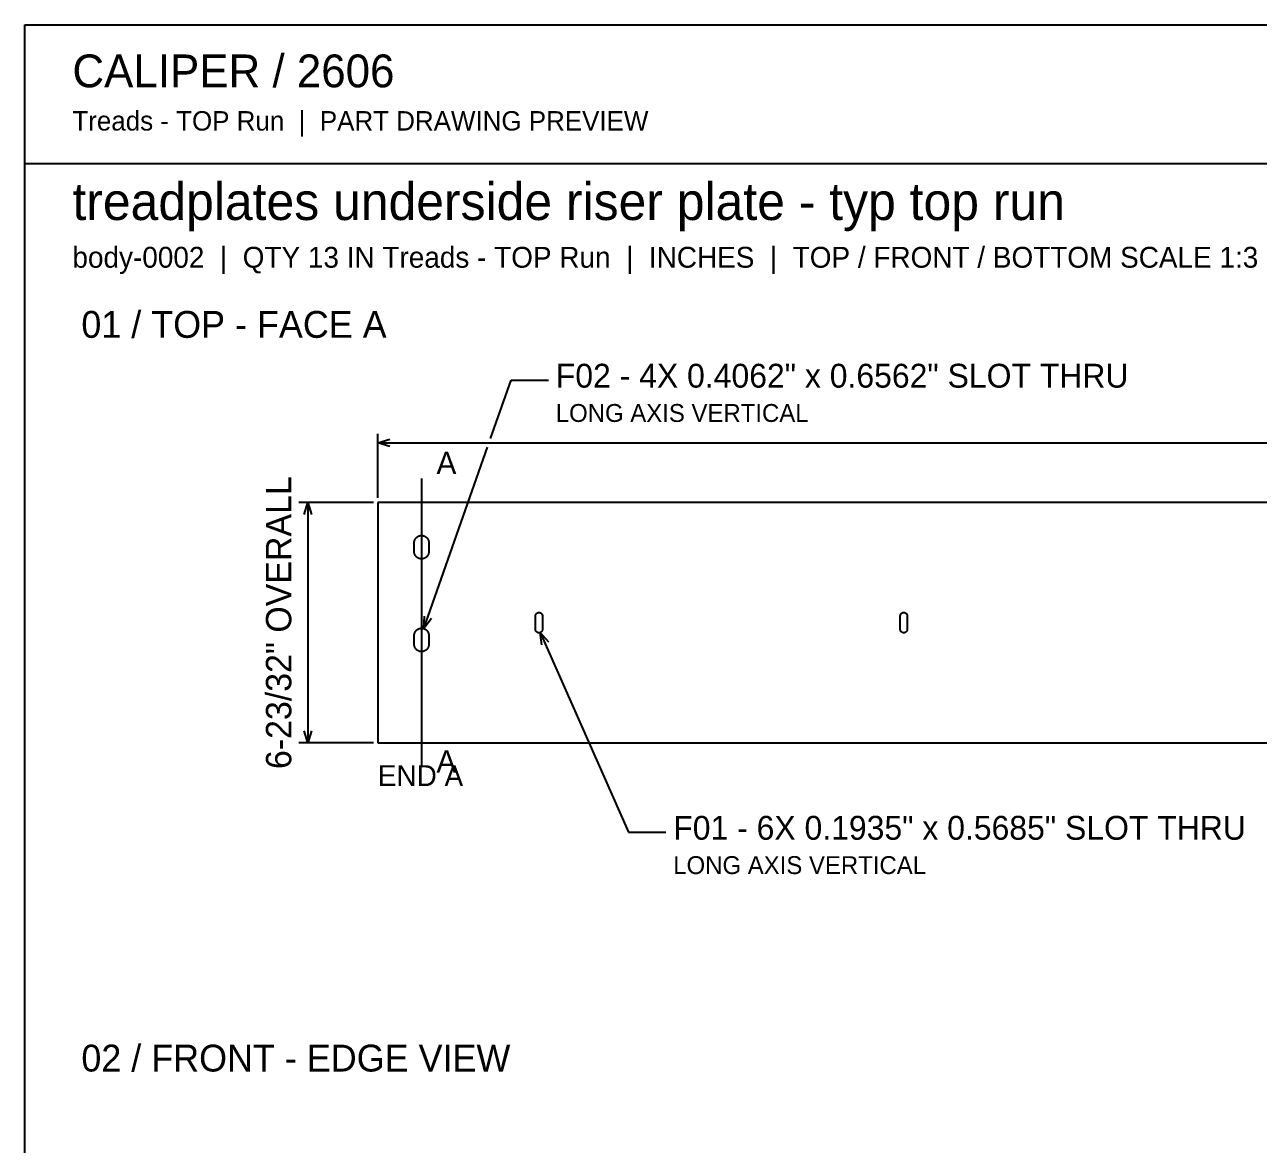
# Model space of a CAD drawing. Header units: inches. Extents: x 1.4 to 100.6, y 1.4 to 64.6.
# Drawn here: x 1.42 to 35.87, y 33.3 to 64.58 of the extents above; entities that cross this region are included whole.
import ezdxf
from ezdxf.enums import TextEntityAlignment as Align

# ---------------------------------------------------------------- set-up
doc = ezdxf.new("R2010")
doc.units = ezdxf.units.IN
doc.header["$MEASUREMENT"] = 0

msp = doc.modelspace()

# ---------------------------------------------------------------- linework, layer by layer
at = {"layer": 'ANNOTATION'}
for p, q in [((14.428, 53.018), (15, 54.65)), ((15, 54.65), (16.042, 54.65)), ((11.28, 51.358), (11.28, 53.15)), ((11.28, 52.9), (11.613, 53.004)), ((11.28, 52.9), (71.22, 52.9)), ((11.613, 52.795), (11.28, 52.9)), ((12.568, 47.708), (14.346, 52.782)), ((12.5, 51.9), (12.5, 43.892)), ((11.155, 51.233), (9.072, 51.233)), ((9.218, 50.9), (9.322, 51.233)), ((9.322, 51.233), (9.322, 44.517)), ((9.322, 51.233), (9.426, 50.9)), ((12.568, 47.708), (12.58, 48.057)), ((12.777, 47.988), (12.568, 47.708)), ((15.817, 47.598), (18.28, 42.017)), ((15.856, 47.251), (15.817, 47.598)), ((15.817, 47.598), (16.047, 47.335)), ((9.322, 44.517), (9.218, 44.85)), ((9.426, 44.85), (9.322, 44.517)), ((11.155, 44.517), (9.072, 44.517)), ((18.28, 42.017), (19.322, 42.017))]:
    msp.add_line(p, q, dxfattribs=at)
at = {"layer": 'OUTLINE'}
for p, q in [((1.417, 64.583), (100.583, 64.583)), ((1.417, 1.417), (1.417, 64.583)), ((1.417, 60.708), (100.583, 60.708)), ((71.22, 51.233), (11.28, 51.233)), ((11.28, 51.233), (11.28, 44.517)), ((12.436, 50.301), (12.441, 50.302)), ((12.441, 50.302), (12.446, 50.304)), ((12.446, 50.304), (12.451, 50.305)), ((12.451, 50.305), (12.456, 50.306)), ((12.456, 50.306), (12.46, 50.307)), ((12.46, 50.307), (12.465, 50.308)), ((12.465, 50.308), (12.47, 50.309)), ((12.47, 50.309), (12.475, 50.31)), ((12.475, 50.31), (12.48, 50.31)), ((12.48, 50.31), (12.485, 50.311)), ((12.485, 50.311), (12.49, 50.311)), ((12.49, 50.311), (12.495, 50.311)), ((12.495, 50.311), (12.5, 50.311)), ((12.5, 50.311), (12.505, 50.311)), ((12.505, 50.311), (12.51, 50.311)), ((12.51, 50.311), (12.515, 50.311)), ((12.515, 50.311), (12.52, 50.31)), ((12.52, 50.31), (12.525, 50.31)), ((12.525, 50.31), (12.53, 50.309)), ((12.53, 50.309), (12.535, 50.308)), ((12.535, 50.308), (12.54, 50.307)), ((12.54, 50.307), (12.544, 50.306)), ((12.544, 50.306), (12.549, 50.305)), ((12.549, 50.305), (12.554, 50.304)), ((12.554, 50.304), (12.559, 50.302)), ((12.559, 50.302), (12.564, 50.301)), ((12.297, 50.123), (12.298, 50.128)), ((12.297, 50.118), (12.297, 50.123)), ((12.297, 50.113), (12.297, 50.118)), ((12.297, 50.108), (12.297, 50.113)), ((12.297, 49.858), (12.297, 50.108)), ((12.298, 50.133), (12.299, 50.138)), ((12.298, 50.128), (12.298, 50.133)), ((12.299, 50.138), (12.3, 50.143)), ((12.3, 50.143), (12.301, 50.148)), ((12.301, 50.148), (12.302, 50.152)), ((12.302, 50.152), (12.303, 50.157)), ((12.303, 50.157), (12.304, 50.162)), ((12.304, 50.162), (12.306, 50.167)), ((12.306, 50.167), (12.307, 50.172)), ((12.307, 50.172), (12.309, 50.176)), ((12.309, 50.176), (12.311, 50.181)), ((12.311, 50.181), (12.312, 50.186)), ((12.312, 50.186), (12.314, 50.19)), ((12.314, 50.19), (12.316, 50.195)), ((12.316, 50.195), (12.319, 50.199)), ((12.319, 50.199), (12.321, 50.204)), ((12.321, 50.204), (12.323, 50.208)), ((12.323, 50.208), (12.326, 50.212)), ((12.326, 50.212), (12.328, 50.217)), ((12.328, 50.217), (12.331, 50.221)), ((12.331, 50.221), (12.334, 50.225)), ((12.334, 50.225), (12.337, 50.229)), ((12.337, 50.229), (12.34, 50.233)), ((12.34, 50.233), (12.343, 50.237)), ((12.343, 50.237), (12.346, 50.241)), ((12.346, 50.241), (12.35, 50.244)), ((12.35, 50.244), (12.353, 50.248)), ((12.353, 50.248), (12.356, 50.252)), ((12.356, 50.252), (12.36, 50.255)), ((12.36, 50.255), (12.364, 50.258)), ((12.364, 50.258), (12.367, 50.262)), ((12.367, 50.262), (12.371, 50.265)), ((12.371, 50.265), (12.375, 50.268)), ((12.375, 50.268), (12.379, 50.271)), ((12.379, 50.271), (12.383, 50.274)), ((12.383, 50.274), (12.387, 50.277)), ((12.387, 50.277), (12.391, 50.28)), ((12.391, 50.28), (12.396, 50.282)), ((12.396, 50.282), (12.4, 50.285)), ((12.4, 50.285), (12.404, 50.287)), ((12.404, 50.287), (12.409, 50.289)), ((12.409, 50.289), (12.413, 50.292)), ((12.413, 50.292), (12.418, 50.294)), ((12.418, 50.294), (12.422, 50.296)), ((12.422, 50.296), (12.427, 50.297)), ((12.427, 50.297), (12.432, 50.299)), ((12.432, 50.299), (12.436, 50.301)), ((12.564, 50.301), (12.568, 50.299)), ((12.568, 50.299), (12.573, 50.297)), ((12.573, 50.297), (12.578, 50.296)), ((12.578, 50.296), (12.582, 50.294)), ((12.582, 50.294), (12.587, 50.292)), ((12.587, 50.292), (12.591, 50.289)), ((12.591, 50.289), (12.596, 50.287)), ((12.596, 50.287), (12.6, 50.285)), ((12.6, 50.285), (12.604, 50.282)), ((12.604, 50.282), (12.609, 50.28)), ((12.609, 50.28), (12.613, 50.277)), ((12.613, 50.277), (12.617, 50.274)), ((12.617, 50.274), (12.621, 50.271)), ((12.621, 50.271), (12.625, 50.268)), ((12.625, 50.268), (12.629, 50.265)), ((12.629, 50.265), (12.633, 50.262)), ((12.633, 50.262), (12.636, 50.258)), ((12.636, 50.258), (12.64, 50.255)), ((12.64, 50.255), (12.644, 50.252)), ((12.644, 50.252), (12.647, 50.248)), ((12.647, 50.248), (12.65, 50.244)), ((12.65, 50.244), (12.654, 50.241)), ((12.654, 50.241), (12.657, 50.237)), ((12.657, 50.237), (12.66, 50.233)), ((12.66, 50.233), (12.663, 50.229)), ((12.663, 50.229), (12.666, 50.225)), ((12.666, 50.225), (12.669, 50.221)), ((12.669, 50.221), (12.672, 50.217)), ((12.672, 50.217), (12.674, 50.212)), ((12.674, 50.212), (12.677, 50.208)), ((12.677, 50.208), (12.679, 50.204)), ((12.679, 50.204), (12.681, 50.199)), ((12.681, 50.199), (12.684, 50.195)), ((12.684, 50.195), (12.686, 50.19)), ((12.686, 50.19), (12.688, 50.186)), ((12.688, 50.186), (12.689, 50.181)), ((12.689, 50.181), (12.691, 50.176)), ((12.691, 50.176), (12.693, 50.172)), ((12.693, 50.172), (12.694, 50.167)), ((12.694, 50.167), (12.696, 50.162)), ((12.696, 50.162), (12.697, 50.157)), ((12.697, 50.157), (12.698, 50.152)), ((12.698, 50.152), (12.699, 50.148)), ((12.699, 50.148), (12.7, 50.143)), ((12.7, 50.143), (12.701, 50.138)), ((12.701, 50.138), (12.702, 50.133)), ((12.702, 50.133), (12.702, 50.128)), ((12.702, 50.128), (12.703, 50.123)), ((12.703, 50.123), (12.703, 50.118)), ((12.703, 50.118), (12.703, 50.113)), ((12.703, 50.113), (12.703, 50.108)), ((12.703, 50.108), (12.703, 49.858)), ((12.297, 49.848), (12.297, 49.858)), ((12.298, 49.838), (12.297, 49.848)), ((12.299, 49.828), (12.298, 49.838)), ((12.301, 49.818), (12.299, 49.828)), ((12.303, 49.809), (12.301, 49.818)), ((12.306, 49.799), (12.303, 49.809)), ((12.309, 49.79), (12.306, 49.799)), ((12.312, 49.78), (12.309, 49.79)), ((12.316, 49.771), (12.312, 49.78)), ((12.321, 49.762), (12.316, 49.771)), ((12.326, 49.754), (12.321, 49.762)), ((12.331, 49.745), (12.326, 49.754)), ((12.337, 49.737), (12.331, 49.745)), ((12.343, 49.729), (12.337, 49.737)), ((12.35, 49.722), (12.343, 49.729)), ((12.356, 49.714), (12.35, 49.722)), ((12.364, 49.707), (12.356, 49.714)), ((12.371, 49.701), (12.364, 49.707)), ((12.379, 49.695), (12.371, 49.701)), ((12.387, 49.689), (12.379, 49.695)), ((12.396, 49.684), (12.387, 49.689)), ((12.404, 49.679), (12.396, 49.684)), ((12.413, 49.674), (12.404, 49.679)), ((12.422, 49.67), (12.413, 49.674)), ((12.432, 49.667), (12.422, 49.67)), ((12.441, 49.664), (12.432, 49.667)), ((12.451, 49.661), (12.441, 49.664)), ((12.46, 49.659), (12.451, 49.661)), ((12.47, 49.657), (12.46, 49.659)), ((12.48, 49.656), (12.47, 49.657)), ((12.49, 49.655), (12.48, 49.656)), ((12.5, 49.655), (12.49, 49.655)), ((12.51, 49.655), (12.5, 49.655)), ((12.52, 49.656), (12.51, 49.655)), ((12.53, 49.657), (12.52, 49.656)), ((12.54, 49.659), (12.53, 49.657)), ((12.549, 49.661), (12.54, 49.659)), ((12.559, 49.664), (12.549, 49.661)), ((12.568, 49.667), (12.559, 49.664)), ((12.578, 49.67), (12.568, 49.667)), ((12.587, 49.674), (12.578, 49.67)), ((12.596, 49.679), (12.587, 49.674)), ((12.604, 49.684), (12.596, 49.679)), ((12.613, 49.689), (12.604, 49.684)), ((12.621, 49.695), (12.613, 49.689)), ((12.629, 49.701), (12.621, 49.695)), ((12.636, 49.707), (12.629, 49.701)), ((12.644, 49.714), (12.636, 49.707)), ((12.65, 49.722), (12.644, 49.714)), ((12.657, 49.729), (12.65, 49.722)), ((12.663, 49.737), (12.657, 49.729)), ((12.669, 49.745), (12.663, 49.737)), ((12.674, 49.754), (12.669, 49.745)), ((12.679, 49.762), (12.674, 49.754)), ((12.684, 49.771), (12.679, 49.762)), ((12.688, 49.78), (12.684, 49.771)), ((12.691, 49.79), (12.688, 49.78)), ((12.694, 49.799), (12.691, 49.79)), ((12.697, 49.809), (12.694, 49.799)), ((12.699, 49.818), (12.697, 49.809)), ((12.701, 49.828), (12.699, 49.818)), ((12.702, 49.838), (12.701, 49.828)), ((12.703, 49.848), (12.702, 49.838)), ((12.703, 49.858), (12.703, 49.848)), ((15.683, 48.067), (15.684, 48.07)), ((15.683, 48.065), (15.683, 48.067)), ((15.683, 48.062), (15.683, 48.065)), ((15.683, 47.688), (15.683, 48.062)), ((15.684, 48.077), (15.685, 48.079)), ((15.684, 48.074), (15.684, 48.077)), ((15.684, 48.072), (15.684, 48.074)), ((15.684, 48.07), (15.684, 48.072)), ((15.685, 48.081), (15.686, 48.084)), ((15.685, 48.079), (15.685, 48.081)), ((15.686, 48.086), (15.687, 48.088)), ((15.686, 48.084), (15.686, 48.086)), ((15.687, 48.091), (15.688, 48.093)), ((15.687, 48.088), (15.687, 48.091)), ((15.688, 48.093), (15.689, 48.095)), ((15.689, 48.095), (15.69, 48.097)), ((15.69, 48.097), (15.691, 48.1)), ((15.691, 48.1), (15.692, 48.102)), ((15.692, 48.102), (15.693, 48.104)), ((15.693, 48.104), (15.694, 48.106)), ((15.694, 48.106), (15.695, 48.108)), ((15.695, 48.108), (15.696, 48.11)), ((15.696, 48.11), (15.697, 48.112)), ((15.697, 48.112), (15.698, 48.114)), ((15.698, 48.114), (15.7, 48.116)), ((15.7, 48.116), (15.701, 48.118)), ((15.701, 48.118), (15.702, 48.12)), ((15.702, 48.12), (15.704, 48.122)), ((15.704, 48.122), (15.705, 48.124)), ((15.705, 48.124), (15.707, 48.126)), ((15.707, 48.126), (15.708, 48.127)), ((15.708, 48.127), (15.71, 48.129)), ((15.71, 48.129), (15.712, 48.131)), ((15.712, 48.131), (15.713, 48.133)), ((15.713, 48.133), (15.715, 48.134)), ((15.715, 48.134), (15.717, 48.136)), ((15.717, 48.136), (15.719, 48.137)), ((15.719, 48.137), (15.72, 48.139)), ((15.72, 48.139), (15.722, 48.14)), ((15.722, 48.14), (15.724, 48.142)), ((15.724, 48.142), (15.726, 48.143)), ((15.726, 48.143), (15.728, 48.144)), ((15.728, 48.144), (15.73, 48.145)), ((15.73, 48.145), (15.732, 48.147)), ((15.732, 48.147), (15.734, 48.148)), ((15.734, 48.148), (15.737, 48.149)), ((15.737, 48.149), (15.739, 48.15)), ((15.739, 48.15), (15.741, 48.151)), ((15.741, 48.151), (15.743, 48.152)), ((15.743, 48.152), (15.745, 48.153)), ((15.745, 48.153), (15.747, 48.154)), ((15.747, 48.154), (15.75, 48.154)), ((15.75, 48.154), (15.752, 48.155)), ((15.752, 48.155), (15.754, 48.156)), ((15.754, 48.156), (15.756, 48.156)), ((15.756, 48.156), (15.759, 48.157)), ((15.759, 48.157), (15.761, 48.157)), ((15.761, 48.157), (15.763, 48.158)), ((15.763, 48.158), (15.766, 48.158)), ((15.766, 48.158), (15.768, 48.159)), ((15.768, 48.159), (15.771, 48.159)), ((15.771, 48.159), (15.773, 48.159)), ((15.773, 48.159), (15.775, 48.159)), ((15.775, 48.159), (15.778, 48.159)), ((15.778, 48.159), (15.78, 48.159)), ((15.78, 48.159), (15.782, 48.159)), ((15.782, 48.159), (15.785, 48.159)), ((15.785, 48.159), (15.787, 48.159)), ((15.787, 48.159), (15.789, 48.159)), ((15.789, 48.159), (15.792, 48.159)), ((15.792, 48.159), (15.794, 48.158)), ((15.794, 48.158), (15.797, 48.158)), ((15.797, 48.158), (15.799, 48.157)), ((15.799, 48.157), (15.801, 48.157)), ((15.801, 48.157), (15.804, 48.156)), ((15.804, 48.156), (15.806, 48.156)), ((15.806, 48.156), (15.808, 48.155)), ((15.808, 48.155), (15.81, 48.154)), ((15.81, 48.154), (15.813, 48.154)), ((15.813, 48.154), (15.815, 48.153)), ((15.815, 48.153), (15.817, 48.152)), ((15.817, 48.152), (15.819, 48.151)), ((15.819, 48.151), (15.821, 48.15)), ((15.821, 48.15), (15.823, 48.149)), ((15.823, 48.149), (15.826, 48.148)), ((15.826, 48.148), (15.828, 48.147)), ((15.828, 48.147), (15.83, 48.145)), ((15.83, 48.145), (15.832, 48.144)), ((15.832, 48.144), (15.834, 48.143)), ((15.834, 48.143), (15.836, 48.142)), ((15.836, 48.142), (15.838, 48.14)), ((15.838, 48.14), (15.84, 48.139)), ((15.84, 48.139), (15.841, 48.137)), ((15.841, 48.137), (15.843, 48.136)), ((15.843, 48.136), (15.845, 48.134)), ((15.845, 48.134), (15.847, 48.133)), ((15.847, 48.133), (15.848, 48.131)), ((15.848, 48.131), (15.85, 48.129)), ((15.85, 48.129), (15.852, 48.127)), ((15.852, 48.127), (15.853, 48.126)), ((15.853, 48.126), (15.855, 48.124)), ((15.855, 48.124), (15.856, 48.122)), ((15.856, 48.122), (15.858, 48.12)), ((15.858, 48.12), (15.859, 48.118)), ((15.859, 48.118), (15.86, 48.116)), ((15.86, 48.116), (15.862, 48.114)), ((15.862, 48.114), (15.863, 48.112)), ((15.863, 48.112), (15.864, 48.11)), ((15.864, 48.11), (15.865, 48.108)), ((15.865, 48.108), (15.866, 48.106)), ((15.866, 48.106), (15.867, 48.104)), ((15.867, 48.104), (15.868, 48.102)), ((15.868, 48.102), (15.869, 48.1)), ((15.869, 48.1), (15.87, 48.097)), ((15.87, 48.097), (15.871, 48.095)), ((15.871, 48.095), (15.872, 48.093)), ((15.872, 48.093), (15.873, 48.091)), ((15.873, 48.091), (15.873, 48.088)), ((15.873, 48.088), (15.874, 48.086)), ((15.874, 48.086), (15.874, 48.084)), ((15.874, 48.084), (15.875, 48.081)), ((15.875, 48.081), (15.875, 48.079)), ((15.875, 48.079), (15.876, 48.077)), ((15.876, 48.077), (15.876, 48.074)), ((15.876, 48.074), (15.876, 48.072)), ((15.876, 48.072), (15.876, 48.07)), ((15.876, 48.07), (15.877, 48.067)), ((15.877, 48.067), (15.877, 48.065)), ((15.877, 48.065), (15.877, 48.062)), ((15.877, 48.062), (15.877, 47.688)), ((25.871, 48.067), (25.872, 48.07)), ((25.871, 48.065), (25.871, 48.067)), ((25.871, 48.062), (25.871, 48.065)), ((25.871, 47.688), (25.871, 48.062)), ((25.872, 48.077), (25.873, 48.079)), ((25.872, 48.074), (25.872, 48.077)), ((25.872, 48.072), (25.872, 48.074)), ((25.872, 48.07), (25.872, 48.072)), ((25.873, 48.081), (25.874, 48.084)), ((25.873, 48.079), (25.873, 48.081)), ((25.874, 48.086), (25.875, 48.088)), ((25.874, 48.084), (25.874, 48.086)), ((25.875, 48.091), (25.876, 48.093)), ((25.875, 48.088), (25.875, 48.091)), ((25.876, 48.093), (25.877, 48.095)), ((25.877, 48.095), (25.878, 48.097)), ((25.878, 48.097), (25.879, 48.1)), ((25.879, 48.1), (25.88, 48.102)), ((25.88, 48.102), (25.881, 48.104)), ((25.881, 48.104), (25.882, 48.106)), ((25.882, 48.106), (25.883, 48.108)), ((25.883, 48.108), (25.884, 48.11)), ((25.884, 48.11), (25.885, 48.112)), ((25.885, 48.112), (25.886, 48.114)), ((25.886, 48.114), (25.888, 48.116)), ((25.888, 48.116), (25.889, 48.118)), ((25.889, 48.118), (25.89, 48.12)), ((25.89, 48.12), (25.892, 48.122)), ((25.892, 48.122), (25.893, 48.124)), ((25.893, 48.124), (25.895, 48.126)), ((25.895, 48.126), (25.896, 48.127)), ((25.896, 48.127), (25.898, 48.129)), ((25.898, 48.129), (25.9, 48.131)), ((25.9, 48.131), (25.901, 48.133)), ((25.901, 48.133), (25.903, 48.134)), ((25.903, 48.134), (25.905, 48.136)), ((25.905, 48.136), (25.907, 48.137)), ((25.907, 48.137), (25.908, 48.139)), ((25.908, 48.139), (25.91, 48.14)), ((25.91, 48.14), (25.912, 48.142)), ((25.912, 48.142), (25.914, 48.143)), ((25.914, 48.143), (25.916, 48.144)), ((25.916, 48.144), (25.918, 48.145)), ((25.918, 48.145), (25.92, 48.147)), ((25.92, 48.147), (25.922, 48.148)), ((25.922, 48.148), (25.925, 48.149)), ((25.925, 48.149), (25.927, 48.15)), ((25.927, 48.15), (25.929, 48.151)), ((25.929, 48.151), (25.931, 48.152)), ((25.931, 48.152), (25.933, 48.153)), ((25.933, 48.153), (25.935, 48.154)), ((25.935, 48.154), (25.938, 48.154)), ((25.938, 48.154), (25.94, 48.155)), ((25.94, 48.155), (25.942, 48.156)), ((25.942, 48.156), (25.944, 48.156)), ((25.944, 48.156), (25.947, 48.157)), ((25.947, 48.157), (25.949, 48.157)), ((25.949, 48.157), (25.951, 48.158)), ((25.951, 48.158), (25.954, 48.158)), ((25.954, 48.158), (25.956, 48.159)), ((25.956, 48.159), (25.959, 48.159)), ((25.959, 48.159), (25.961, 48.159)), ((25.961, 48.159), (25.963, 48.159)), ((25.963, 48.159), (25.966, 48.159)), ((25.966, 48.159), (25.968, 48.159)), ((25.968, 48.159), (25.97, 48.159)), ((25.97, 48.159), (25.973, 48.159)), ((25.973, 48.159), (25.975, 48.159)), ((25.975, 48.159), (25.977, 48.159)), ((25.977, 48.159), (25.98, 48.159)), ((25.98, 48.159), (25.982, 48.158)), ((25.982, 48.158), (25.985, 48.158)), ((25.985, 48.158), (25.987, 48.157)), ((25.987, 48.157), (25.989, 48.157)), ((25.989, 48.157), (25.992, 48.156)), ((25.992, 48.156), (25.994, 48.156)), ((25.994, 48.156), (25.996, 48.155)), ((25.996, 48.155), (25.998, 48.154)), ((25.998, 48.154), (26.001, 48.154)), ((26.001, 48.154), (26.003, 48.153)), ((26.003, 48.153), (26.005, 48.152)), ((26.005, 48.152), (26.007, 48.151)), ((26.007, 48.151), (26.009, 48.15)), ((26.009, 48.15), (26.011, 48.149)), ((26.011, 48.149), (26.014, 48.148)), ((26.014, 48.148), (26.016, 48.147)), ((26.016, 48.147), (26.018, 48.145)), ((26.018, 48.145), (26.02, 48.144)), ((26.02, 48.144), (26.022, 48.143)), ((26.022, 48.143), (26.024, 48.142)), ((26.024, 48.142), (26.026, 48.14)), ((26.026, 48.14), (26.028, 48.139)), ((26.028, 48.139), (26.029, 48.137)), ((26.029, 48.137), (26.031, 48.136)), ((26.031, 48.136), (26.033, 48.134)), ((26.033, 48.134), (26.035, 48.133)), ((26.035, 48.133), (26.036, 48.131)), ((26.036, 48.131), (26.038, 48.129)), ((26.038, 48.129), (26.04, 48.127)), ((26.04, 48.127), (26.041, 48.126)), ((26.041, 48.126), (26.043, 48.124)), ((26.043, 48.124), (26.044, 48.122)), ((26.044, 48.122), (26.046, 48.12)), ((26.046, 48.12), (26.047, 48.118)), ((26.047, 48.118), (26.048, 48.116)), ((26.048, 48.116), (26.05, 48.114)), ((26.05, 48.114), (26.051, 48.112)), ((26.051, 48.112), (26.052, 48.11)), ((26.052, 48.11), (26.053, 48.108)), ((26.053, 48.108), (26.054, 48.106)), ((26.054, 48.106), (26.055, 48.104)), ((26.055, 48.104), (26.056, 48.102)), ((26.056, 48.102), (26.057, 48.1)), ((26.057, 48.1), (26.058, 48.097)), ((26.058, 48.097), (26.059, 48.095)), ((26.059, 48.095), (26.06, 48.093)), ((26.06, 48.093), (26.061, 48.091)), ((26.061, 48.091), (26.061, 48.088)), ((26.061, 48.088), (26.062, 48.086)), ((26.062, 48.086), (26.062, 48.084)), ((26.062, 48.084), (26.063, 48.081)), ((26.063, 48.081), (26.063, 48.079)), ((26.063, 48.079), (26.064, 48.077)), ((26.064, 48.077), (26.064, 48.074)), ((26.064, 48.074), (26.064, 48.072)), ((26.064, 48.072), (26.064, 48.07)), ((26.064, 48.07), (26.065, 48.067)), ((26.065, 48.067), (26.065, 48.065)), ((26.065, 48.065), (26.065, 48.062)), ((26.065, 48.062), (26.065, 47.688)), ((12.298, 47.542), (12.299, 47.547)), ((12.299, 47.547), (12.3, 47.552)), ((12.3, 47.552), (12.301, 47.557)), ((12.301, 47.557), (12.302, 47.562)), ((12.302, 47.562), (12.303, 47.566)), ((12.303, 47.566), (12.304, 47.571)), ((12.304, 47.571), (12.306, 47.576)), ((12.306, 47.576), (12.307, 47.581)), ((12.307, 47.581), (12.309, 47.585)), ((12.309, 47.585), (12.311, 47.59)), ((12.311, 47.59), (12.312, 47.595)), ((12.312, 47.595), (12.314, 47.599)), ((12.314, 47.599), (12.316, 47.604)), ((12.316, 47.604), (12.319, 47.608)), ((12.319, 47.608), (12.321, 47.613)), ((12.321, 47.613), (12.323, 47.617)), ((12.323, 47.617), (12.326, 47.621)), ((12.326, 47.621), (12.328, 47.626)), ((12.328, 47.626), (12.331, 47.63)), ((12.331, 47.63), (12.334, 47.634)), ((12.334, 47.634), (12.337, 47.638)), ((12.337, 47.638), (12.34, 47.642)), ((12.34, 47.642), (12.343, 47.646)), ((12.343, 47.646), (12.346, 47.65)), ((12.346, 47.65), (12.35, 47.653)), ((12.35, 47.653), (12.353, 47.657)), ((12.353, 47.657), (12.356, 47.661)), ((12.356, 47.661), (12.36, 47.664)), ((12.36, 47.664), (12.364, 47.668)), ((12.364, 47.668), (12.367, 47.671)), ((12.367, 47.671), (12.371, 47.674)), ((12.371, 47.674), (12.375, 47.677)), ((12.375, 47.677), (12.379, 47.68)), ((12.379, 47.68), (12.383, 47.683)), ((12.383, 47.683), (12.387, 47.686)), ((12.387, 47.686), (12.391, 47.689)), ((12.391, 47.689), (12.396, 47.691)), ((12.396, 47.691), (12.4, 47.694)), ((12.4, 47.694), (12.404, 47.696)), ((12.404, 47.696), (12.409, 47.698)), ((12.409, 47.698), (12.413, 47.701)), ((12.413, 47.701), (12.418, 47.703)), ((12.418, 47.703), (12.422, 47.705)), ((12.422, 47.705), (12.427, 47.707)), ((12.427, 47.707), (12.432, 47.708)), ((12.432, 47.708), (12.436, 47.71)), ((12.436, 47.71), (12.441, 47.711)), ((12.441, 47.711), (12.446, 47.713)), ((12.446, 47.713), (12.451, 47.714)), ((12.451, 47.714), (12.456, 47.715)), ((12.456, 47.715), (12.46, 47.716)), ((12.46, 47.716), (12.465, 47.717)), ((12.465, 47.717), (12.47, 47.718)), ((12.47, 47.718), (12.475, 47.719)), ((12.475, 47.719), (12.48, 47.719)), ((12.48, 47.719), (12.485, 47.72)), ((12.485, 47.72), (12.49, 47.72)), ((12.49, 47.72), (12.495, 47.72)), ((12.495, 47.72), (12.5, 47.72)), ((12.5, 47.72), (12.505, 47.72)), ((12.505, 47.72), (12.51, 47.72)), ((12.51, 47.72), (12.515, 47.72)), ((12.515, 47.72), (12.52, 47.719)), ((12.52, 47.719), (12.525, 47.719)), ((12.525, 47.719), (12.53, 47.718)), ((12.53, 47.718), (12.535, 47.717)), ((12.535, 47.717), (12.54, 47.716)), ((12.54, 47.716), (12.544, 47.715)), ((12.544, 47.715), (12.549, 47.714)), ((12.549, 47.714), (12.554, 47.713)), ((12.554, 47.713), (12.559, 47.711)), ((12.559, 47.711), (12.564, 47.71)), ((12.564, 47.71), (12.568, 47.708)), ((12.568, 47.708), (12.573, 47.707)), ((12.573, 47.707), (12.578, 47.705)), ((12.578, 47.705), (12.582, 47.703)), ((12.582, 47.703), (12.587, 47.701)), ((12.587, 47.701), (12.591, 47.698)), ((12.591, 47.698), (12.596, 47.696)), ((12.596, 47.696), (12.6, 47.694)), ((12.6, 47.694), (12.604, 47.691)), ((12.604, 47.691), (12.609, 47.689)), ((12.609, 47.689), (12.613, 47.686)), ((12.613, 47.686), (12.617, 47.683)), ((12.617, 47.683), (12.621, 47.68)), ((12.621, 47.68), (12.625, 47.677)), ((12.625, 47.677), (12.629, 47.674)), ((12.629, 47.674), (12.633, 47.671)), ((12.633, 47.671), (12.636, 47.668)), ((12.636, 47.668), (12.64, 47.664)), ((12.64, 47.664), (12.644, 47.661)), ((12.644, 47.661), (12.647, 47.657)), ((12.647, 47.657), (12.65, 47.653)), ((12.65, 47.653), (12.654, 47.65)), ((12.654, 47.65), (12.657, 47.646)), ((12.657, 47.646), (12.66, 47.642)), ((12.66, 47.642), (12.663, 47.638)), ((12.663, 47.638), (12.666, 47.634)), ((12.666, 47.634), (12.669, 47.63)), ((12.669, 47.63), (12.672, 47.626)), ((12.672, 47.626), (12.674, 47.621)), ((12.674, 47.621), (12.677, 47.617)), ((12.677, 47.617), (12.679, 47.613)), ((12.679, 47.613), (12.681, 47.608)), ((12.681, 47.608), (12.684, 47.604)), ((12.684, 47.604), (12.686, 47.599)), ((12.686, 47.599), (12.688, 47.595)), ((12.688, 47.595), (12.689, 47.59)), ((12.689, 47.59), (12.691, 47.585)), ((12.691, 47.585), (12.693, 47.581)), ((12.693, 47.581), (12.694, 47.576)), ((12.694, 47.576), (12.696, 47.571)), ((12.696, 47.571), (12.697, 47.566)), ((12.697, 47.566), (12.698, 47.562)), ((12.698, 47.562), (12.699, 47.557)), ((12.699, 47.557), (12.7, 47.552)), ((12.7, 47.552), (12.701, 47.547)), ((12.701, 47.547), (12.702, 47.542)), ((15.683, 47.683), (15.683, 47.688)), ((15.684, 47.678), (15.683, 47.683)), ((15.684, 47.673), (15.684, 47.678)), ((15.685, 47.669), (15.684, 47.673)), ((15.686, 47.664), (15.685, 47.669)), ((15.687, 47.659), (15.686, 47.664)), ((15.689, 47.655), (15.687, 47.659)), ((15.691, 47.65), (15.689, 47.655)), ((15.693, 47.646), (15.691, 47.65)), ((15.695, 47.642), (15.693, 47.646)), ((15.697, 47.638), (15.695, 47.642)), ((15.7, 47.634), (15.697, 47.638)), ((15.702, 47.63), (15.7, 47.634)), ((15.705, 47.626), (15.702, 47.63)), ((15.708, 47.623), (15.705, 47.626)), ((15.712, 47.619), (15.708, 47.623)), ((15.715, 47.616), (15.712, 47.619)), ((15.719, 47.613), (15.715, 47.616)), ((15.722, 47.61), (15.719, 47.613)), ((15.726, 47.607), (15.722, 47.61)), ((15.73, 47.605), (15.726, 47.607)), ((15.734, 47.602), (15.73, 47.605)), ((15.739, 47.6), (15.734, 47.602)), ((15.743, 47.598), (15.739, 47.6)), ((15.747, 47.596), (15.743, 47.598)), ((15.752, 47.595), (15.747, 47.596)), ((15.756, 47.594), (15.752, 47.595)), ((15.761, 47.593), (15.756, 47.594)), ((15.766, 47.592), (15.761, 47.593)), ((15.771, 47.591), (15.766, 47.592)), ((15.775, 47.591), (15.771, 47.591)), ((15.78, 47.591), (15.775, 47.591)), ((15.785, 47.591), (15.78, 47.591)), ((15.789, 47.591), (15.785, 47.591)), ((15.794, 47.592), (15.789, 47.591)), ((15.799, 47.593), (15.794, 47.592)), ((15.804, 47.594), (15.799, 47.593)), ((15.808, 47.595), (15.804, 47.594)), ((15.813, 47.596), (15.808, 47.595)), ((15.817, 47.598), (15.813, 47.596)), ((15.821, 47.6), (15.817, 47.598)), ((15.826, 47.602), (15.821, 47.6)), ((15.83, 47.605), (15.826, 47.602)), ((15.834, 47.607), (15.83, 47.605)), ((15.838, 47.61), (15.834, 47.607)), ((15.841, 47.613), (15.838, 47.61)), ((15.845, 47.616), (15.841, 47.613)), ((15.848, 47.619), (15.845, 47.616)), ((15.852, 47.623), (15.848, 47.619)), ((15.855, 47.626), (15.852, 47.623)), ((15.858, 47.63), (15.855, 47.626)), ((15.86, 47.634), (15.858, 47.63)), ((15.863, 47.638), (15.86, 47.634)), ((15.865, 47.642), (15.863, 47.638)), ((15.867, 47.646), (15.865, 47.642)), ((15.869, 47.65), (15.867, 47.646)), ((15.871, 47.655), (15.869, 47.65)), ((15.873, 47.659), (15.871, 47.655)), ((15.874, 47.664), (15.873, 47.659)), ((15.875, 47.669), (15.874, 47.664)), ((15.876, 47.673), (15.875, 47.669)), ((15.877, 47.683), (15.876, 47.678)), ((15.876, 47.678), (15.876, 47.673)), ((15.877, 47.688), (15.877, 47.683)), ((25.871, 47.683), (25.871, 47.688)), ((25.872, 47.678), (25.871, 47.683)), ((25.872, 47.673), (25.872, 47.678)), ((25.873, 47.669), (25.872, 47.673)), ((25.874, 47.664), (25.873, 47.669)), ((25.875, 47.659), (25.874, 47.664)), ((25.877, 47.655), (25.875, 47.659)), ((25.879, 47.65), (25.877, 47.655)), ((25.881, 47.646), (25.879, 47.65)), ((25.883, 47.642), (25.881, 47.646)), ((25.885, 47.638), (25.883, 47.642)), ((25.888, 47.634), (25.885, 47.638)), ((25.89, 47.63), (25.888, 47.634)), ((25.893, 47.626), (25.89, 47.63)), ((25.896, 47.623), (25.893, 47.626)), ((25.9, 47.619), (25.896, 47.623)), ((25.903, 47.616), (25.9, 47.619)), ((25.907, 47.613), (25.903, 47.616)), ((25.91, 47.61), (25.907, 47.613)), ((25.914, 47.607), (25.91, 47.61)), ((25.918, 47.605), (25.914, 47.607)), ((25.922, 47.602), (25.918, 47.605)), ((25.927, 47.6), (25.922, 47.602)), ((25.931, 47.598), (25.927, 47.6)), ((25.935, 47.596), (25.931, 47.598)), ((25.94, 47.595), (25.935, 47.596)), ((25.944, 47.594), (25.94, 47.595)), ((25.949, 47.593), (25.944, 47.594)), ((25.954, 47.592), (25.949, 47.593)), ((25.959, 47.591), (25.954, 47.592)), ((25.963, 47.591), (25.959, 47.591)), ((25.968, 47.591), (25.963, 47.591)), ((25.973, 47.591), (25.968, 47.591)), ((25.977, 47.591), (25.973, 47.591)), ((25.982, 47.592), (25.977, 47.591)), ((25.987, 47.593), (25.982, 47.592)), ((25.992, 47.594), (25.987, 47.593)), ((25.996, 47.595), (25.992, 47.594)), ((26.001, 47.596), (25.996, 47.595)), ((26.005, 47.598), (26.001, 47.596)), ((26.009, 47.6), (26.005, 47.598)), ((26.014, 47.602), (26.009, 47.6)), ((26.018, 47.605), (26.014, 47.602)), ((26.022, 47.607), (26.018, 47.605)), ((26.026, 47.61), (26.022, 47.607)), ((26.029, 47.613), (26.026, 47.61)), ((26.033, 47.616), (26.029, 47.613)), ((26.036, 47.619), (26.033, 47.616)), ((26.04, 47.623), (26.036, 47.619)), ((26.043, 47.626), (26.04, 47.623)), ((26.046, 47.63), (26.043, 47.626)), ((26.048, 47.634), (26.046, 47.63)), ((26.051, 47.638), (26.048, 47.634)), ((26.053, 47.642), (26.051, 47.638)), ((26.055, 47.646), (26.053, 47.642)), ((26.057, 47.65), (26.055, 47.646)), ((26.059, 47.655), (26.057, 47.65)), ((26.061, 47.659), (26.059, 47.655)), ((26.062, 47.664), (26.061, 47.659)), ((26.063, 47.669), (26.062, 47.664)), ((26.064, 47.673), (26.063, 47.669)), ((26.065, 47.683), (26.064, 47.678)), ((26.064, 47.678), (26.064, 47.673)), ((26.065, 47.688), (26.065, 47.683)), ((12.297, 47.532), (12.298, 47.537)), ((12.297, 47.527), (12.297, 47.532)), ((12.297, 47.522), (12.297, 47.527)), ((12.297, 47.517), (12.297, 47.522)), ((12.297, 47.267), (12.297, 47.517)), ((12.297, 47.257), (12.297, 47.267)), ((12.298, 47.247), (12.297, 47.257)), ((12.298, 47.537), (12.298, 47.542)), ((12.299, 47.237), (12.298, 47.247)), ((12.301, 47.227), (12.299, 47.237)), ((12.303, 47.218), (12.301, 47.227)), ((12.306, 47.208), (12.303, 47.218)), ((12.309, 47.199), (12.306, 47.208)), ((12.694, 47.208), (12.691, 47.199)), ((12.697, 47.218), (12.694, 47.208)), ((12.699, 47.227), (12.697, 47.218)), ((12.701, 47.237), (12.699, 47.227)), ((12.702, 47.247), (12.701, 47.237)), ((12.702, 47.542), (12.702, 47.537)), ((12.702, 47.537), (12.703, 47.532)), ((12.703, 47.257), (12.702, 47.247)), ((12.703, 47.532), (12.703, 47.527)), ((12.703, 47.527), (12.703, 47.522)), ((12.703, 47.522), (12.703, 47.517)), ((12.703, 47.517), (12.703, 47.267)), ((12.703, 47.267), (12.703, 47.257)), ((12.312, 47.189), (12.309, 47.199)), ((12.316, 47.18), (12.312, 47.189)), ((12.321, 47.171), (12.316, 47.18)), ((12.326, 47.163), (12.321, 47.171)), ((12.331, 47.154), (12.326, 47.163)), ((12.337, 47.146), (12.331, 47.154)), ((12.343, 47.138), (12.337, 47.146)), ((12.35, 47.131), (12.343, 47.138)), ((12.356, 47.123), (12.35, 47.131)), ((12.364, 47.117), (12.356, 47.123)), ((12.371, 47.11), (12.364, 47.117)), ((12.379, 47.104), (12.371, 47.11)), ((12.387, 47.098), (12.379, 47.104)), ((12.396, 47.093), (12.387, 47.098)), ((12.404, 47.088), (12.396, 47.093)), ((12.413, 47.083), (12.404, 47.088)), ((12.422, 47.079), (12.413, 47.083)), ((12.432, 47.076), (12.422, 47.079)), ((12.441, 47.073), (12.432, 47.076)), ((12.451, 47.07), (12.441, 47.073)), ((12.46, 47.068), (12.451, 47.07)), ((12.47, 47.066), (12.46, 47.068)), ((12.48, 47.065), (12.47, 47.066)), ((12.49, 47.064), (12.48, 47.065)), ((12.5, 47.064), (12.49, 47.064)), ((12.51, 47.064), (12.5, 47.064)), ((12.52, 47.065), (12.51, 47.064)), ((12.53, 47.066), (12.52, 47.065)), ((12.54, 47.068), (12.53, 47.066)), ((12.549, 47.07), (12.54, 47.068)), ((12.559, 47.073), (12.549, 47.07)), ((12.568, 47.076), (12.559, 47.073)), ((12.578, 47.079), (12.568, 47.076)), ((12.587, 47.083), (12.578, 47.079)), ((12.596, 47.088), (12.587, 47.083)), ((12.604, 47.093), (12.596, 47.088)), ((12.613, 47.098), (12.604, 47.093)), ((12.621, 47.104), (12.613, 47.098)), ((12.629, 47.11), (12.621, 47.104)), ((12.636, 47.117), (12.629, 47.11)), ((12.644, 47.123), (12.636, 47.117)), ((12.65, 47.131), (12.644, 47.123)), ((12.657, 47.138), (12.65, 47.131)), ((12.663, 47.146), (12.657, 47.138)), ((12.669, 47.154), (12.663, 47.146)), ((12.674, 47.163), (12.669, 47.154)), ((12.679, 47.171), (12.674, 47.163)), ((12.684, 47.18), (12.679, 47.171)), ((12.688, 47.189), (12.684, 47.18)), ((12.691, 47.199), (12.688, 47.189)), ((11.28, 44.517), (71.22, 44.517))]:
    msp.add_line(p, q, dxfattribs=at)

# ---------------------------------------------------------------- texts
at = {"layer": 'ANNOTATION'}
for s, height, p in [('CALIPER / 2606', 0.91667, (2.75, 62.833)), ('Treads - TOP Run  |  PART DRAWING PREVIEW', 0.54167, (2.75, 61.625)), ('treadplates underside riser plate - typ top run', 1.04167, (2.75, 59.125)), ('body-0002  |  QTY 13 IN Treads - TOP Run  |  INCHES  |  TOP / FRONT / BOTTOM SCALE 1:3', 0.58333, (2.75, 57.792)), ('01 / TOP - FACE A', 0.75, (3, 55.833)), ('F02 - 4X 0.4062" x 0.6562" SLOT THRU', 0.66667, (16.25, 54.441)), ('LONG AXIS VERTICAL', 0.5, (16.25, 53.483)), ('A', 0.625, (12.917, 52.025)), ('A', 0.625, (12.917, 43.684)), ('END A', 0.5833, (11.28, 43.309)), ('F01 - 6X 0.1935" x 0.5685" SLOT THRU', 0.66667, (19.53, 41.809)), ('LONG AXIS VERTICAL', 0.5, (19.53, 40.85)), ('02 / FRONT - EDGE VIEW', 0.75, (3, 35.333))]:
    msp.add_text(s, height=height, dxfattribs=at).set_placement(p)
msp.add_text('6-23/32" OVERALL', height=0.70833, rotation=90, dxfattribs=at).set_placement((8.863, 47.875), align=Align.CENTER)

doc.saveas('drawing.dxf')
